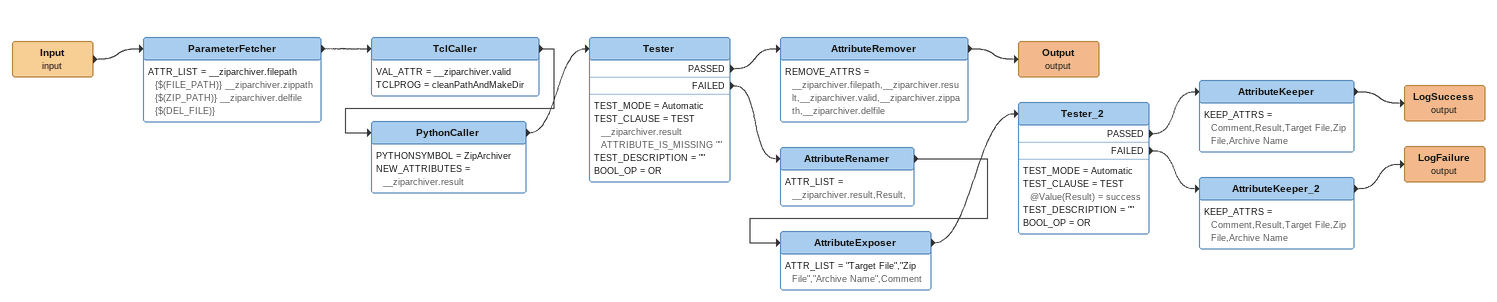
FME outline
Input (input)
    -> ParameterFetcher
ParameterFetcher
    ATTR_LIST = __ziparchiver.filepath {$(FILE_PATH)} __ziparchiver.zippath {$(ZIP_PATH)} __ziparchiver.delfile {$(DEL_FILE)}
    -> TclCaller
TclCaller
    VAL_ATTR = __ziparchiver.valid
    TCLPROG = cleanPathAndMakeDir
    -> PythonCaller
PythonCaller
    PYTHONSYMBOL = ZipArchiver
    NEW_ATTRIBUTES = __ziparchiver.result
    -> Tester
Tester
    TEST_MODE = Automatic
    TEST_CLAUSE = TEST __ziparchiver.result ATTRIBUTE_IS_MISSING ""
    TEST_DESCRIPTION = ""
    BOOL_OP = OR
    PASSED -> AttributeRemover
    FAILED -> AttributeRenamer
AttributeRemover
    REMOVE_ATTRS = __ziparchiver.filepath,__ziparchiver.result,__ziparchiver.valid,__ziparchiver.zippath,__ziparchiver.delfile
    -> Output (output)
Output (output)
AttributeRenamer
    ATTR_LIST = __ziparchiver.result,Result,
    -> AttributeExposer
AttributeExposer
    ATTR_LIST = "Target File","Zip File","Archive Name",Comment
    -> Tester_2
Tester_2
    TEST_MODE = Automatic
    TEST_CLAUSE = TEST @Value(Result) = success
    TEST_DESCRIPTION = ""
    BOOL_OP = OR
    PASSED -> AttributeKeeper
    FAILED -> AttributeKeeper_2
AttributeKeeper
    KEEP_ATTRS = Comment,Result,Target File,Zip File,Archive Name
    -> LogSuccess (output)
LogSuccess (output)
AttributeKeeper_2
    KEEP_ATTRS = Comment,Result,Target File,Zip File,Archive Name
    -> LogFailure (output)
LogFailure (output)
